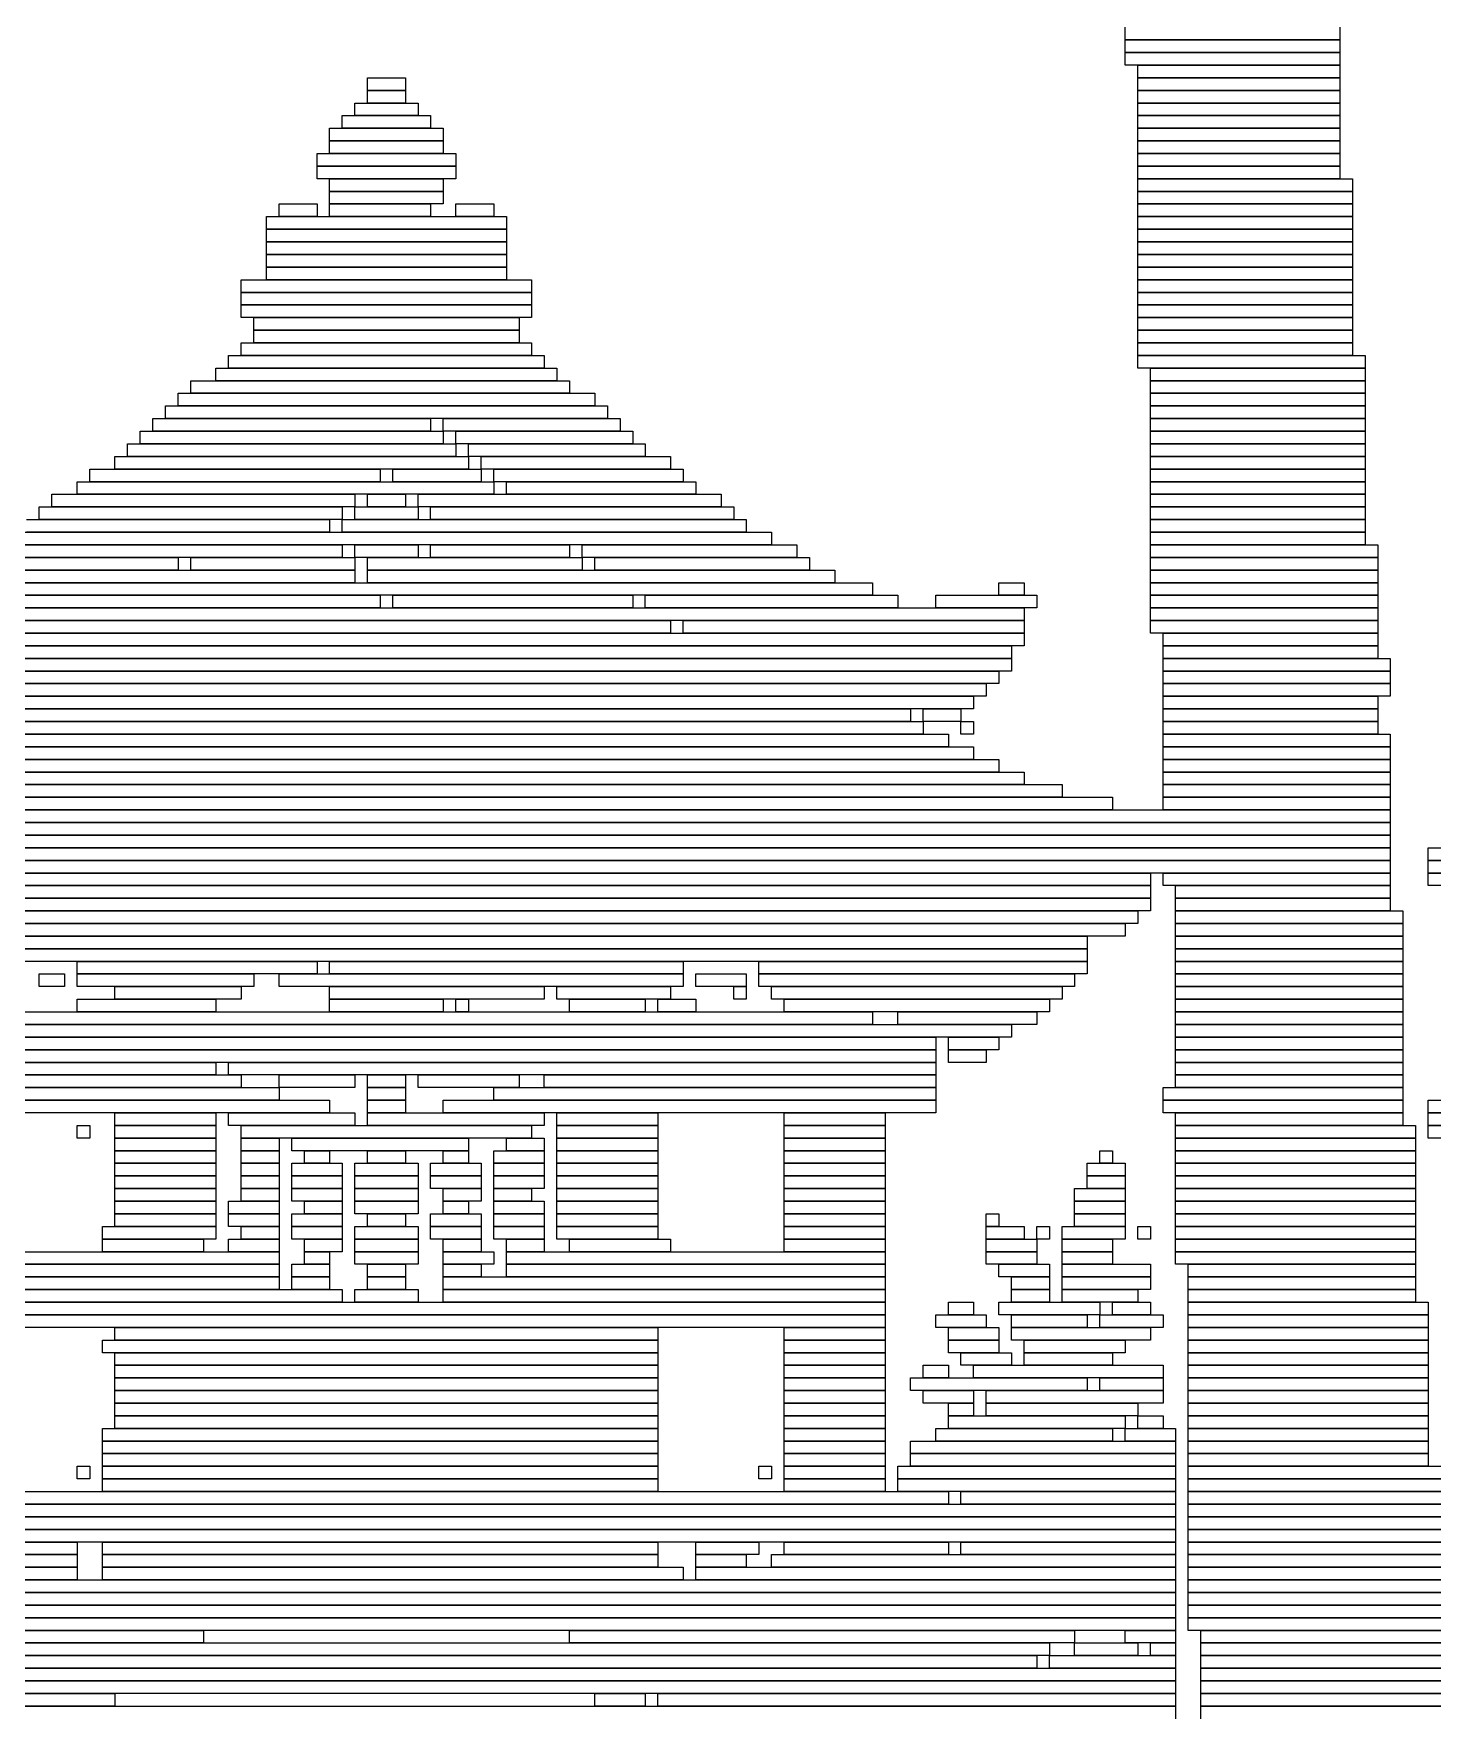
# Model space of a CAD drawing. Extents: x 292 to 731, y 307 to 718.
# Drawn here: x 473.6 to 584.3, y 438.5 to 571.5 of the extents above; entities that cross this region are included whole.
import ezdxf

# ---------------------------------------------------------------- set-up
doc = ezdxf.new("R2010")
doc.units = 0

msp = doc.modelspace()

# ---------------------------------------------------------------- linework, layer by layer
for p, q in [((560, 571), (560, 572)), ((577, 572), (577, 571)), ((577, 571), (560, 571)), ((560, 571), (577, 571)), ((560, 570), (560, 571)), ((577, 571), (577, 570)), ((577, 570), (560, 570)), ((560, 570), (577, 570)), ((560, 569), (560, 570)), ((577, 570), (577, 569)), ((500, 568), (503, 568)), ((500, 567), (500, 568)), ((503, 568), (503, 567)), ((577, 569), (560, 569)), ((561, 569), (577, 569)), ((561, 568), (561, 569)), ((577, 568), (561, 568)), ((561, 568), (577, 568)), ((561, 567), (561, 568)), ((577, 569), (577, 568)), ((577, 568), (577, 567)), ((503, 567), (500, 567)), ((500, 567), (503, 567)), ((500, 566), (500, 567)), ((503, 567), (503, 566)), ((577, 567), (561, 567)), ((561, 567), (577, 567)), ((561, 566), (561, 567)), ((577, 567), (577, 566)), ((499, 566), (504, 566)), ((499, 565), (499, 566)), ((503, 566), (500, 566)), ((504, 566), (504, 565)), ((577, 566), (561, 566)), ((561, 566), (577, 566)), ((561, 565), (561, 566)), ((577, 566), (577, 565)), ((497, 564), (506, 564)), ((497, 563), (497, 564)), ((498, 565), (505, 565)), ((498, 564), (498, 565)), ((505, 564), (498, 564)), ((504, 565), (499, 565)), ((505, 565), (505, 564)), ((506, 564), (506, 563)), ((577, 565), (561, 565)), ((561, 565), (577, 565)), ((561, 564), (561, 565)), ((577, 564), (561, 564)), ((561, 564), (577, 564)), ((561, 563), (561, 564)), ((577, 565), (577, 564)), ((577, 564), (577, 563)), ((506, 563), (497, 563)), ((497, 563), (506, 563)), ((497, 562), (497, 563)), ((506, 563), (506, 562)), ((577, 563), (561, 563)), ((561, 563), (577, 563)), ((561, 562), (561, 563)), ((577, 563), (577, 562)), ((496, 562), (507, 562)), ((496, 561), (496, 562)), ((506, 562), (497, 562)), ((507, 562), (507, 561)), ((577, 562), (561, 562)), ((561, 562), (577, 562)), ((561, 561), (561, 562)), ((577, 562), (577, 561)), ((507, 561), (496, 561)), ((496, 561), (507, 561)), ((496, 560), (496, 561)), ((507, 560), (496, 560)), ((497, 560), (506, 560)), ((497, 559), (497, 560)), ((506, 560), (506, 559)), ((507, 561), (507, 560)), ((577, 561), (561, 561)), ((561, 561), (577, 561)), ((561, 560), (561, 561)), ((577, 560), (561, 560)), ((561, 560), (578, 560)), ((561, 559), (561, 560)), ((577, 561), (577, 560)), ((578, 560), (578, 559)), ((506, 559), (497, 559)), ((497, 559), (506, 559)), ((497, 558), (497, 559)), ((506, 559), (506, 558)), ((578, 559), (561, 559)), ((561, 559), (578, 559)), ((561, 558), (561, 559)), ((578, 559), (578, 558)), ((493, 558), (496, 558)), ((493, 557), (493, 558)), ((496, 558), (496, 557)), ((506, 558), (497, 558)), ((497, 558), (505, 558)), ((497, 557), (497, 558)), ((505, 558), (505, 557)), ((507, 558), (510, 558)), ((507, 557), (507, 558)), ((510, 558), (510, 557)), ((578, 558), (561, 558)), ((561, 558), (578, 558)), ((561, 557), (561, 558)), ((578, 558), (578, 557)), ((492, 557), (511, 557)), ((492, 556), (492, 557)), ((511, 556), (492, 556)), ((492, 556), (511, 556)), ((492, 555), (492, 556)), ((496, 557), (493, 557)), ((505, 557), (497, 557)), ((510, 557), (507, 557)), ((511, 557), (511, 556)), ((511, 556), (511, 555)), ((578, 557), (561, 557)), ((561, 557), (578, 557)), ((561, 556), (561, 557)), ((578, 556), (561, 556)), ((561, 556), (578, 556)), ((561, 555), (561, 556)), ((578, 557), (578, 556)), ((578, 556), (578, 555)), ((511, 555), (492, 555)), ((492, 555), (511, 555)), ((492, 554), (492, 555)), ((511, 555), (511, 554)), ((578, 555), (561, 555)), ((561, 555), (578, 555)), ((561, 554), (561, 555)), ((578, 555), (578, 554)), ((511, 554), (492, 554)), ((492, 554), (511, 554)), ((492, 553), (492, 554)), ((511, 554), (511, 553)), ((578, 554), (561, 554)), ((561, 554), (578, 554)), ((561, 553), (561, 554)), ((578, 554), (578, 553)), ((490, 552), (513, 552)), ((490, 551), (490, 552)), ((511, 553), (492, 553)), ((492, 553), (511, 553)), ((492, 552), (492, 553)), ((511, 552), (492, 552)), ((511, 553), (511, 552)), ((513, 552), (513, 551)), ((578, 553), (561, 553)), ((561, 553), (578, 553)), ((561, 552), (561, 553)), ((578, 552), (561, 552)), ((561, 552), (578, 552)), ((561, 551), (561, 552)), ((578, 553), (578, 552)), ((578, 552), (578, 551)), ((513, 551), (490, 551)), ((490, 551), (513, 551)), ((490, 550), (490, 551)), ((513, 551), (513, 550)), ((578, 551), (561, 551)), ((561, 551), (578, 551)), ((561, 550), (561, 551)), ((578, 551), (578, 550)), ((513, 550), (490, 550)), ((490, 550), (513, 550)), ((490, 549), (490, 550)), ((513, 550), (513, 549)), ((578, 550), (561, 550)), ((561, 550), (578, 550)), ((561, 549), (561, 550)), ((578, 550), (578, 549)), ((513, 549), (490, 549)), ((491, 549), (512, 549)), ((491, 548), (491, 549)), ((512, 548), (491, 548)), ((491, 548), (512, 548)), ((491, 547), (491, 548)), ((512, 549), (512, 548)), ((512, 548), (512, 547)), ((578, 549), (561, 549)), ((561, 549), (578, 549)), ((561, 548), (561, 549)), ((578, 548), (561, 548)), ((561, 548), (578, 548)), ((561, 547), (561, 548)), ((578, 549), (578, 548)), ((578, 548), (578, 547)), ((490, 547), (513, 547)), ((490, 546), (490, 547)), ((512, 547), (491, 547)), ((513, 547), (513, 546)), ((578, 547), (561, 547)), ((561, 547), (578, 547)), ((561, 546), (561, 547)), ((578, 547), (578, 546)), ((489, 546), (514, 546)), ((489, 545), (489, 546)), ((513, 546), (490, 546)), ((514, 546), (514, 545)), ((578, 546), (561, 546)), ((561, 546), (579, 546)), ((561, 545), (561, 546)), ((579, 546), (579, 545)), ((486, 544), (516, 544)), ((486, 543), (486, 544)), ((488, 545), (515, 545)), ((488, 544), (488, 545)), ((515, 544), (488, 544)), ((514, 545), (489, 545)), ((515, 545), (515, 544)), ((516, 544), (516, 543)), ((579, 545), (561, 545)), ((562, 545), (579, 545)), ((562, 544), (562, 545)), ((579, 544), (562, 544)), ((562, 544), (579, 544)), ((562, 543), (562, 544)), ((579, 545), (579, 544)), ((579, 544), (579, 543)), ((485, 543), (518, 543)), ((485, 542), (485, 543)), ((516, 543), (486, 543)), ((518, 543), (518, 542)), ((579, 543), (562, 543)), ((562, 543), (579, 543)), ((562, 542), (562, 543)), ((579, 543), (579, 542)), ((484, 542), (519, 542)), ((484, 541), (484, 542)), ((518, 542), (485, 542)), ((519, 542), (519, 541)), ((579, 542), (562, 542)), ((562, 542), (579, 542)), ((562, 541), (562, 542)), ((579, 542), (579, 541)), ((482, 540), (506, 540)), ((482, 539), (482, 540)), ((483, 541), (505, 541)), ((483, 540), (483, 541)), ((505, 540), (483, 540)), ((519, 541), (484, 541)), ((505, 541), (505, 540)), ((506, 541), (520, 541)), ((506, 540), (506, 541)), ((520, 540), (506, 540)), ((506, 540), (506, 539)), ((507, 540), (521, 540)), ((507, 539), (507, 540)), ((520, 541), (520, 540)), ((521, 540), (521, 539)), ((579, 541), (562, 541)), ((562, 541), (579, 541)), ((562, 540), (562, 541)), ((579, 540), (562, 540)), ((562, 540), (579, 540)), ((562, 539), (562, 540)), ((579, 541), (579, 540)), ((579, 540), (579, 539)), ((481, 539), (507, 539)), ((481, 538), (481, 539)), ((506, 539), (482, 539)), ((521, 539), (507, 539)), ((507, 539), (507, 538)), ((508, 539), (522, 539)), ((508, 538), (508, 539)), ((522, 539), (522, 538)), ((579, 539), (562, 539)), ((562, 539), (579, 539)), ((562, 538), (562, 539)), ((579, 539), (579, 538)), ((480, 538), (508, 538)), ((480, 537), (480, 538)), ((507, 538), (481, 538)), ((522, 538), (508, 538)), ((508, 538), (508, 537)), ((509, 538), (524, 538)), ((509, 537), (509, 538)), ((524, 538), (524, 537)), ((579, 538), (562, 538)), ((562, 538), (579, 538)), ((562, 537), (562, 538)), ((579, 538), (579, 537)), ((477, 536), (510, 536)), ((477, 535), (477, 536)), ((478, 537), (501, 537)), ((478, 536), (478, 537)), ((501, 536), (478, 536)), ((508, 537), (480, 537)), ((501, 537), (501, 536)), ((502, 537), (509, 537)), ((502, 536), (502, 537)), ((509, 536), (502, 536)), ((524, 537), (509, 537)), ((509, 537), (509, 536)), ((510, 537), (525, 537)), ((510, 536), (510, 537)), ((525, 536), (510, 536)), ((510, 536), (510, 535)), ((511, 536), (526, 536)), ((511, 535), (511, 536)), ((525, 537), (525, 536)), ((526, 536), (526, 535)), ((579, 537), (562, 537)), ((562, 537), (579, 537)), ((562, 536), (562, 537)), ((579, 536), (562, 536)), ((562, 536), (579, 536)), ((562, 535), (562, 536)), ((579, 537), (579, 536)), ((579, 536), (579, 535)), ((475, 535), (499, 535)), ((475, 534), (475, 535)), ((510, 535), (477, 535)), ((499, 535), (499, 534)), ((500, 535), (503, 535)), ((500, 534), (500, 535)), ((503, 535), (503, 534)), ((504, 535), (528, 535)), ((504, 534), (504, 535)), ((526, 535), (511, 535)), ((528, 535), (528, 534)), ((579, 535), (562, 535)), ((562, 535), (579, 535)), ((562, 534), (562, 535)), ((579, 535), (579, 534)), ((474, 534), (498, 534)), ((474, 533), (474, 534)), ((499, 534), (475, 534)), ((498, 534), (498, 533)), ((499, 534), (504, 534)), ((499, 533), (499, 534)), ((503, 534), (500, 534)), ((528, 534), (504, 534)), ((504, 534), (504, 533)), ((505, 534), (529, 534)), ((505, 533), (505, 534)), ((529, 534), (529, 533)), ((579, 534), (562, 534)), ((562, 534), (579, 534)), ((562, 533), (562, 534)), ((579, 534), (579, 533)), ((471, 532), (532, 532)), ((473, 533), (497, 533)), ((497, 532), (473, 532)), ((498, 533), (474, 533)), ((497, 533), (497, 532)), ((498, 533), (530, 533)), ((498, 532), (498, 533)), ((530, 532), (498, 532)), ((504, 533), (499, 533)), ((529, 533), (505, 533)), ((530, 533), (530, 532)), ((532, 532), (532, 531)), ((579, 533), (562, 533)), ((562, 533), (579, 533)), ((562, 532), (562, 533)), ((579, 532), (562, 532)), ((562, 532), (579, 532)), ((562, 531), (562, 532)), ((579, 533), (579, 532)), ((579, 532), (579, 531)), ((469, 531), (498, 531)), ((532, 531), (471, 531)), ((498, 531), (498, 530)), ((499, 531), (504, 531)), ((499, 530), (499, 531)), ((504, 531), (504, 530)), ((505, 531), (516, 531)), ((505, 530), (505, 531)), ((516, 531), (516, 530)), ((517, 531), (534, 531)), ((517, 530), (517, 531)), ((534, 531), (534, 530)), ((579, 531), (562, 531)), ((562, 531), (580, 531)), ((562, 530), (562, 531)), ((580, 531), (580, 530)), ((468, 530), (485, 530)), ((498, 530), (469, 530)), ((485, 530), (485, 529)), ((486, 530), (499, 530)), ((486, 529), (486, 530)), ((504, 530), (499, 530)), ((499, 530), (499, 529)), ((500, 530), (517, 530)), ((500, 529), (500, 530)), ((516, 530), (505, 530)), ((534, 530), (517, 530)), ((517, 530), (517, 529)), ((518, 530), (535, 530)), ((518, 529), (518, 530)), ((535, 530), (535, 529)), ((580, 530), (562, 530)), ((562, 530), (580, 530)), ((562, 529), (562, 530)), ((580, 530), (580, 529)), ((466, 529), (499, 529)), ((485, 529), (468, 529)), ((499, 529), (486, 529)), ((499, 529), (499, 528)), ((517, 529), (500, 529)), ((500, 529), (537, 529)), ((500, 528), (500, 529)), ((535, 529), (518, 529)), ((537, 529), (537, 528)), ((580, 529), (562, 529)), ((562, 529), (580, 529)), ((562, 528), (562, 529)), ((580, 529), (580, 528)), ((461, 527), (501, 527)), ((464, 528), (540, 528)), ((540, 527), (464, 527)), ((499, 528), (466, 528)), ((537, 528), (500, 528)), ((501, 527), (501, 526)), ((502, 527), (521, 527)), ((502, 526), (502, 527)), ((521, 527), (521, 526)), ((522, 527), (542, 527)), ((522, 526), (522, 527)), ((540, 528), (540, 527)), ((542, 527), (542, 526)), ((545, 527), (553, 527)), ((545, 526), (545, 527)), ((550, 528), (552, 528)), ((550, 527), (550, 528)), ((552, 527), (550, 527)), ((552, 528), (552, 527)), ((553, 527), (553, 526)), ((580, 528), (562, 528)), ((562, 528), (580, 528)), ((562, 527), (562, 528)), ((580, 527), (562, 527)), ((562, 527), (580, 527)), ((562, 526), (562, 527)), ((580, 528), (580, 527)), ((580, 527), (580, 526)), ((451, 526), (552, 526)), ((501, 526), (461, 526)), ((521, 526), (502, 526)), ((542, 526), (522, 526)), ((553, 526), (545, 526)), ((552, 526), (552, 525)), ((580, 526), (562, 526)), ((562, 526), (580, 526)), ((562, 525), (562, 526)), ((580, 526), (580, 525)), ((552, 525), (451, 525)), ((451, 525), (524, 525)), ((524, 525), (524, 524)), ((525, 525), (552, 525)), ((525, 524), (525, 525)), ((552, 525), (552, 524)), ((580, 525), (562, 525)), ((562, 525), (580, 525)), ((562, 524), (562, 525)), ((580, 525), (580, 524)), ((524, 524), (451, 524)), ((451, 524), (552, 524)), ((552, 523), (451, 523)), ((452, 523), (551, 523)), ((552, 524), (525, 524)), ((551, 523), (551, 522)), ((552, 524), (552, 523)), ((580, 524), (562, 524)), ((563, 524), (580, 524)), ((563, 523), (563, 524)), ((580, 523), (563, 523)), ((563, 523), (580, 523)), ((563, 522), (563, 523)), ((580, 524), (580, 523)), ((580, 523), (580, 522)), ((551, 522), (452, 522)), ((452, 522), (551, 522)), ((551, 522), (551, 521)), ((580, 522), (563, 522)), ((563, 522), (581, 522)), ((563, 521), (563, 522)), ((581, 522), (581, 521)), ((551, 521), (452, 521)), ((453, 521), (550, 521)), ((550, 521), (550, 520)), ((581, 521), (563, 521)), ((563, 521), (581, 521)), ((563, 520), (563, 521)), ((581, 521), (581, 520)), ((550, 520), (453, 520)), ((454, 520), (549, 520)), ((549, 519), (454, 519)), ((455, 519), (548, 519)), ((548, 519), (548, 518)), ((549, 520), (549, 519)), ((581, 520), (563, 520)), ((563, 520), (581, 520)), ((563, 519), (563, 520)), ((581, 519), (563, 519)), ((563, 519), (580, 519)), ((563, 518), (563, 519)), ((580, 519), (580, 518)), ((581, 520), (581, 519)), ((548, 518), (455, 518)), ((460, 518), (543, 518)), ((543, 518), (543, 517)), ((544, 518), (547, 518)), ((544, 517), (544, 518)), ((547, 518), (547, 517)), ((580, 518), (563, 518)), ((563, 518), (580, 518)), ((563, 517), (563, 518)), ((580, 518), (580, 517)), ((459, 517), (544, 517)), ((543, 517), (460, 517)), ((547, 517), (544, 517)), ((544, 517), (544, 516)), ((547, 517), (548, 517)), ((547, 516), (547, 517)), ((548, 517), (548, 516)), ((580, 517), (563, 517)), ((563, 517), (580, 517)), ((563, 516), (563, 517)), ((580, 517), (580, 516)), ((456, 515), (548, 515)), ((458, 516), (546, 516)), ((546, 515), (458, 515)), ((544, 516), (459, 516)), ((546, 516), (546, 515)), ((548, 516), (547, 516)), ((548, 515), (548, 514)), ((580, 516), (563, 516)), ((563, 516), (581, 516)), ((563, 515), (563, 516)), ((581, 515), (563, 515)), ((563, 515), (581, 515)), ((563, 514), (563, 515)), ((581, 516), (581, 515)), ((581, 515), (581, 514)), ((454, 514), (550, 514)), ((548, 514), (456, 514)), ((550, 514), (550, 513)), ((581, 514), (563, 514)), ((563, 514), (581, 514)), ((563, 513), (563, 514)), ((581, 514), (581, 513)), ((451, 513), (552, 513)), ((550, 513), (454, 513)), ((552, 513), (552, 512)), ((581, 513), (563, 513)), ((563, 513), (581, 513)), ((563, 512), (563, 513)), ((581, 513), (581, 512)), ((445, 511), (559, 511)), ((448, 512), (555, 512)), ((555, 511), (448, 511)), ((552, 512), (451, 512)), ((555, 512), (555, 511)), ((559, 511), (559, 510)), ((581, 512), (563, 512)), ((563, 512), (581, 512)), ((563, 511), (563, 512)), ((581, 511), (563, 511)), ((563, 511), (581, 511)), ((563, 510), (563, 511)), ((581, 512), (581, 511)), ((581, 511), (581, 510)), ((422, 510), (581, 510)), ((559, 510), (445, 510)), ((581, 510), (563, 510)), ((581, 510), (581, 509)), ((581, 509), (422, 509)), ((422, 509), (581, 509)), ((581, 509), (581, 508)), ((581, 508), (422, 508)), ((422, 508), (581, 508)), ((581, 507), (422, 507)), ((441, 507), (581, 507)), ((581, 508), (581, 507)), ((581, 507), (581, 506)), ((584, 507), (597, 507)), ((584, 506), (584, 507)), ((581, 506), (441, 506)), ((441, 506), (581, 506)), ((581, 506), (581, 505)), ((597, 506), (584, 506)), ((584, 506), (597, 506)), ((584, 505), (584, 506)), ((581, 505), (441, 505)), ((441, 505), (562, 505)), ((562, 505), (562, 504)), ((563, 505), (581, 505)), ((563, 504), (563, 505)), ((581, 505), (581, 504)), ((597, 505), (584, 505)), ((584, 505), (596, 505)), ((584, 504), (584, 505)), ((562, 504), (441, 504)), ((441, 504), (562, 504)), ((562, 503), (441, 503)), ((441, 503), (562, 503)), ((562, 504), (562, 503)), ((562, 503), (562, 502)), ((581, 504), (563, 504)), ((564, 504), (581, 504)), ((564, 503), (564, 504)), ((581, 503), (564, 503)), ((564, 503), (581, 503)), ((564, 502), (564, 503)), ((581, 504), (581, 503)), ((581, 503), (581, 502)), ((596, 504), (584, 504)), ((562, 502), (441, 502)), ((442, 502), (561, 502)), ((561, 502), (561, 501)), ((581, 502), (564, 502)), ((564, 502), (582, 502)), ((564, 501), (564, 502)), ((582, 502), (582, 501)), ((561, 501), (442, 501)), ((442, 501), (560, 501)), ((560, 501), (560, 500)), ((582, 501), (564, 501)), ((564, 501), (582, 501)), ((564, 500), (564, 501)), ((582, 501), (582, 500)), ((560, 500), (442, 500)), ((445, 500), (557, 500)), ((557, 499), (445, 499)), ((445, 499), (557, 499)), ((557, 500), (557, 499)), ((557, 499), (557, 498)), ((582, 500), (564, 500)), ((564, 500), (582, 500)), ((564, 499), (564, 500)), ((582, 499), (564, 499)), ((564, 499), (582, 499)), ((564, 498), (564, 499)), ((582, 500), (582, 499)), ((582, 499), (582, 498)), ((557, 498), (445, 498)), ((477, 498), (496, 498)), ((477, 497), (477, 498)), ((496, 498), (496, 497)), ((497, 498), (525, 498)), ((497, 497), (497, 498)), ((525, 498), (525, 497)), ((531, 498), (557, 498)), ((531, 497), (531, 498)), ((557, 498), (557, 497)), ((582, 498), (564, 498)), ((564, 498), (582, 498)), ((564, 497), (564, 498)), ((582, 498), (582, 497)), ((474, 497), (476, 497)), ((474, 496), (474, 497)), ((476, 497), (476, 496)), ((496, 497), (477, 497)), ((477, 497), (491, 497)), ((477, 496), (477, 497)), ((491, 497), (491, 496)), ((493, 497), (525, 497)), ((493, 496), (493, 497)), ((525, 497), (497, 497)), ((525, 497), (525, 496)), ((526, 497), (530, 497)), ((526, 496), (526, 497)), ((530, 497), (530, 496)), ((557, 497), (531, 497)), ((531, 497), (556, 497)), ((531, 496), (531, 497)), ((556, 497), (556, 496)), ((582, 497), (564, 497)), ((564, 497), (582, 497)), ((564, 496), (564, 497)), ((582, 497), (582, 496)), ((476, 496), (474, 496)), ((491, 496), (477, 496)), ((477, 495), (488, 495)), ((477, 494), (477, 495)), ((480, 496), (490, 496)), ((480, 495), (480, 496)), ((490, 495), (480, 495)), ((488, 495), (488, 494)), ((490, 496), (490, 495)), ((525, 496), (493, 496)), ((497, 496), (514, 496)), ((497, 495), (497, 496)), ((514, 495), (497, 495)), ((497, 495), (506, 495)), ((497, 494), (497, 495)), ((506, 495), (506, 494)), ((507, 495), (508, 495)), ((507, 494), (507, 495)), ((508, 495), (508, 494)), ((514, 496), (514, 495)), ((515, 496), (524, 496)), ((515, 495), (515, 496)), ((524, 495), (515, 495)), ((516, 495), (522, 495)), ((516, 494), (516, 495)), ((522, 495), (522, 494)), ((523, 495), (526, 495)), ((523, 494), (523, 495)), ((524, 496), (524, 495)), ((530, 496), (526, 496)), ((526, 495), (526, 494)), ((529, 496), (530, 496)), ((529, 495), (529, 496)), ((530, 495), (529, 495)), ((530, 496), (530, 495)), ((556, 496), (531, 496)), ((532, 496), (555, 496)), ((532, 495), (532, 496)), ((555, 495), (532, 495)), ((533, 495), (554, 495)), ((533, 494), (533, 495)), ((554, 495), (554, 494)), ((555, 496), (555, 495)), ((582, 496), (564, 496)), ((564, 496), (582, 496)), ((564, 495), (564, 496)), ((582, 495), (564, 495)), ((564, 495), (582, 495)), ((564, 494), (564, 495)), ((582, 496), (582, 495)), ((582, 495), (582, 494)), ((463, 494), (540, 494)), ((488, 494), (477, 494)), ((506, 494), (497, 494)), ((508, 494), (507, 494)), ((522, 494), (516, 494)), ((526, 494), (523, 494)), ((554, 494), (533, 494)), ((540, 494), (540, 493)), ((542, 494), (553, 494)), ((542, 493), (542, 494)), ((553, 494), (553, 493)), ((582, 494), (564, 494)), ((564, 494), (582, 494)), ((564, 493), (564, 494)), ((582, 494), (582, 493)), ((452, 493), (551, 493)), ((540, 493), (463, 493)), ((553, 493), (542, 493)), ((551, 493), (551, 492)), ((582, 493), (564, 493)), ((564, 493), (582, 493)), ((564, 492), (564, 493)), ((582, 493), (582, 492)), ((551, 492), (452, 492)), ((453, 492), (545, 492)), ((545, 491), (453, 491)), ((457, 491), (545, 491)), ((545, 492), (545, 491)), ((545, 491), (545, 490)), ((546, 492), (550, 492)), ((546, 491), (546, 492)), ((550, 491), (546, 491)), ((546, 491), (549, 491)), ((546, 490), (546, 491)), ((549, 491), (549, 490)), ((550, 492), (550, 491)), ((582, 492), (564, 492)), ((564, 492), (582, 492)), ((564, 491), (564, 492)), ((582, 491), (564, 491)), ((564, 491), (582, 491)), ((564, 490), (564, 491)), ((582, 492), (582, 491)), ((582, 491), (582, 490)), ((545, 490), (457, 490)), ((457, 490), (488, 490)), ((488, 490), (488, 489)), ((489, 490), (545, 490)), ((489, 489), (489, 490)), ((545, 490), (545, 489)), ((549, 490), (546, 490)), ((582, 490), (564, 490)), ((564, 490), (582, 490)), ((564, 489), (564, 490)), ((582, 490), (582, 489)), ((488, 489), (457, 489)), ((458, 489), (490, 489)), ((545, 489), (489, 489)), ((490, 489), (490, 488)), ((493, 489), (499, 489)), ((493, 488), (493, 489)), ((499, 489), (499, 488)), ((500, 489), (503, 489)), ((500, 488), (500, 489)), ((503, 489), (503, 488)), ((504, 489), (512, 489)), ((504, 488), (504, 489)), ((512, 489), (512, 488)), ((514, 489), (545, 489)), ((514, 488), (514, 489)), ((545, 489), (545, 488)), ((582, 489), (564, 489)), ((564, 489), (582, 489)), ((564, 488), (564, 489)), ((582, 489), (582, 488)), ((490, 488), (458, 488)), ((458, 488), (493, 488)), ((493, 487), (458, 487)), ((458, 487), (497, 487)), ((499, 488), (493, 488)), ((493, 488), (493, 487)), ((497, 487), (497, 486)), ((503, 488), (500, 488)), ((500, 488), (503, 488)), ((500, 487), (500, 488)), ((503, 487), (500, 487)), ((500, 487), (503, 487)), ((500, 486), (500, 487)), ((503, 488), (503, 487)), ((503, 487), (503, 486)), ((512, 488), (504, 488)), ((506, 487), (545, 487)), ((506, 486), (506, 487)), ((510, 488), (545, 488)), ((510, 487), (510, 488)), ((545, 487), (510, 487)), ((545, 488), (514, 488)), ((545, 488), (545, 487)), ((545, 487), (545, 486)), ((563, 488), (582, 488)), ((563, 487), (563, 488)), ((582, 487), (563, 487)), ((563, 487), (582, 487)), ((563, 486), (563, 487)), ((582, 488), (564, 488)), ((582, 488), (582, 487)), ((582, 487), (582, 486)), ((584, 487), (593, 487)), ((584, 486), (584, 487)), ((497, 486), (458, 486)), ((480, 486), (488, 486)), ((480, 485), (480, 486)), ((488, 486), (488, 485)), ((489, 486), (499, 486)), ((489, 485), (489, 486)), ((499, 486), (499, 485)), ((503, 486), (500, 486)), ((500, 486), (514, 486)), ((500, 485), (500, 486)), ((545, 486), (506, 486)), ((514, 486), (514, 485)), ((515, 486), (523, 486)), ((515, 485), (515, 486)), ((523, 486), (523, 485)), ((533, 486), (541, 486)), ((533, 485), (533, 486)), ((541, 486), (541, 485)), ((582, 486), (563, 486)), ((564, 486), (582, 486)), ((564, 485), (564, 486)), ((582, 486), (582, 485)), ((593, 486), (584, 486)), ((584, 486), (593, 486)), ((584, 485), (584, 486)), ((477, 485), (478, 485)), ((477, 484), (477, 485)), ((478, 485), (478, 484)), ((488, 485), (480, 485)), ((480, 485), (488, 485)), ((480, 484), (480, 485)), ((488, 485), (488, 484)), ((499, 485), (489, 485)), ((490, 485), (513, 485)), ((490, 484), (490, 485)), ((514, 485), (500, 485)), ((513, 485), (513, 484)), ((523, 485), (515, 485)), ((515, 485), (523, 485)), ((515, 484), (515, 485)), ((523, 485), (523, 484)), ((541, 485), (533, 485)), ((533, 485), (541, 485)), ((533, 484), (533, 485)), ((541, 485), (541, 484)), ((582, 485), (564, 485)), ((564, 485), (583, 485)), ((564, 484), (564, 485)), ((583, 485), (583, 484)), ((593, 485), (584, 485)), ((584, 485), (593, 485)), ((584, 484), (584, 485)), ((478, 484), (477, 484)), ((488, 484), (480, 484)), ((480, 484), (488, 484)), ((480, 483), (480, 484)), ((488, 483), (480, 483)), ((480, 483), (488, 483)), ((480, 482), (480, 483)), ((488, 484), (488, 483)), ((488, 483), (488, 482)), ((513, 484), (490, 484)), ((490, 484), (493, 484)), ((490, 483), (490, 484)), ((493, 483), (490, 483)), ((490, 483), (493, 483)), ((490, 482), (490, 483)), ((493, 484), (493, 483)), ((493, 483), (493, 482)), ((494, 484), (508, 484)), ((494, 483), (494, 484)), ((508, 483), (494, 483)), ((495, 483), (497, 483)), ((495, 482), (495, 483)), ((497, 483), (497, 482)), ((500, 483), (503, 483)), ((500, 482), (500, 483)), ((503, 483), (503, 482)), ((506, 483), (508, 483)), ((506, 482), (506, 483)), ((508, 484), (508, 483)), ((508, 483), (508, 482)), ((510, 483), (514, 483)), ((510, 482), (510, 483)), ((511, 484), (514, 484)), ((511, 483), (511, 484)), ((514, 483), (511, 483)), ((514, 484), (514, 483)), ((514, 483), (514, 482)), ((523, 484), (515, 484)), ((515, 484), (523, 484)), ((515, 483), (515, 484)), ((523, 483), (515, 483)), ((515, 483), (523, 483)), ((515, 482), (515, 483)), ((523, 484), (523, 483)), ((523, 483), (523, 482)), ((541, 484), (533, 484)), ((533, 484), (541, 484)), ((533, 483), (533, 484)), ((541, 483), (533, 483)), ((533, 483), (541, 483)), ((533, 482), (533, 483)), ((541, 484), (541, 483)), ((541, 483), (541, 482)), ((558, 483), (559, 483)), ((558, 482), (558, 483)), ((559, 483), (559, 482)), ((583, 484), (564, 484)), ((564, 484), (583, 484)), ((564, 483), (564, 484)), ((583, 483), (564, 483)), ((564, 483), (583, 483)), ((564, 482), (564, 483)), ((583, 484), (583, 483)), ((583, 483), (583, 482)), ((593, 484), (584, 484)), ((488, 482), (480, 482)), ((480, 482), (488, 482)), ((480, 481), (480, 482)), ((488, 482), (488, 481)), ((493, 482), (490, 482)), ((490, 482), (493, 482)), ((490, 481), (490, 482)), ((493, 482), (493, 481)), ((494, 482), (498, 482)), ((494, 481), (494, 482)), ((497, 482), (495, 482)), ((498, 482), (498, 481)), ((499, 482), (504, 482)), ((499, 481), (499, 482)), ((503, 482), (500, 482)), ((504, 482), (504, 481)), ((505, 482), (509, 482)), ((505, 481), (505, 482)), ((508, 482), (506, 482)), ((509, 482), (509, 481)), ((514, 482), (510, 482)), ((510, 482), (514, 482)), ((510, 481), (510, 482)), ((514, 482), (514, 481)), ((523, 482), (515, 482)), ((515, 482), (523, 482)), ((515, 481), (515, 482)), ((523, 482), (523, 481)), ((541, 482), (533, 482)), ((533, 482), (541, 482)), ((533, 481), (533, 482)), ((541, 482), (541, 481)), ((557, 482), (560, 482)), ((557, 481), (557, 482)), ((559, 482), (558, 482)), ((560, 482), (560, 481)), ((583, 482), (564, 482)), ((564, 482), (583, 482)), ((564, 481), (564, 482)), ((583, 482), (583, 481)), ((488, 481), (480, 481)), ((480, 481), (488, 481)), ((480, 480), (480, 481)), ((488, 481), (488, 480)), ((493, 481), (490, 481)), ((490, 481), (493, 481)), ((490, 480), (490, 481)), ((493, 481), (493, 480)), ((498, 481), (494, 481)), ((494, 481), (498, 481)), ((494, 480), (494, 481)), ((498, 481), (498, 480)), ((504, 481), (499, 481)), ((499, 481), (504, 481)), ((499, 480), (499, 481)), ((504, 481), (504, 480)), ((509, 481), (505, 481)), ((505, 481), (509, 481)), ((505, 480), (505, 481)), ((509, 481), (509, 480)), ((514, 481), (510, 481)), ((510, 481), (514, 481)), ((510, 480), (510, 481)), ((514, 481), (514, 480)), ((523, 481), (515, 481)), ((515, 481), (523, 481)), ((515, 480), (515, 481)), ((523, 481), (523, 480)), ((541, 481), (533, 481)), ((533, 481), (541, 481)), ((533, 480), (533, 481)), ((541, 481), (541, 480)), ((560, 481), (557, 481)), ((557, 481), (560, 481)), ((557, 480), (557, 481)), ((560, 481), (560, 480)), ((583, 481), (564, 481)), ((564, 481), (583, 481)), ((564, 480), (564, 481)), ((583, 481), (583, 480)), ((488, 480), (480, 480)), ((480, 480), (488, 480)), ((480, 479), (480, 480)), ((488, 479), (480, 479)), ((480, 479), (488, 479)), ((480, 478), (480, 479)), ((488, 480), (488, 479)), ((488, 479), (488, 478)), ((489, 479), (493, 479)), ((489, 478), (489, 479)), ((493, 480), (490, 480)), ((490, 480), (493, 480)), ((490, 479), (490, 480)), ((493, 479), (490, 479)), ((493, 480), (493, 479)), ((493, 479), (493, 478)), ((498, 480), (494, 480)), ((494, 480), (498, 480)), ((494, 479), (494, 480)), ((498, 479), (494, 479)), ((495, 479), (498, 479)), ((495, 478), (495, 479)), ((498, 480), (498, 479)), ((498, 479), (498, 478)), ((504, 480), (499, 480)), ((499, 480), (504, 480)), ((499, 479), (499, 480)), ((504, 479), (499, 479)), ((499, 479), (504, 479)), ((499, 478), (499, 479)), ((504, 480), (504, 479)), ((504, 479), (504, 478)), ((509, 480), (505, 480)), ((506, 480), (509, 480)), ((506, 479), (506, 480)), ((509, 479), (506, 479)), ((506, 479), (508, 479)), ((506, 478), (506, 479)), ((508, 479), (508, 478)), ((509, 480), (509, 479)), ((514, 480), (510, 480)), ((510, 480), (513, 480)), ((510, 479), (510, 480)), ((513, 479), (510, 479)), ((510, 479), (514, 479)), ((510, 478), (510, 479)), ((513, 480), (513, 479)), ((514, 479), (514, 478)), ((523, 480), (515, 480)), ((515, 480), (523, 480)), ((515, 479), (515, 480)), ((523, 479), (515, 479)), ((515, 479), (523, 479)), ((515, 478), (515, 479)), ((523, 480), (523, 479)), ((523, 479), (523, 478)), ((541, 480), (533, 480)), ((533, 480), (541, 480)), ((533, 479), (533, 480)), ((541, 479), (533, 479)), ((533, 479), (541, 479)), ((533, 478), (533, 479)), ((541, 480), (541, 479)), ((541, 479), (541, 478)), ((556, 480), (560, 480)), ((556, 479), (556, 480)), ((560, 479), (556, 479)), ((556, 479), (560, 479)), ((556, 478), (556, 479)), ((560, 480), (557, 480)), ((560, 480), (560, 479)), ((560, 479), (560, 478)), ((583, 480), (564, 480)), ((564, 480), (583, 480)), ((564, 479), (564, 480)), ((583, 479), (564, 479)), ((564, 479), (583, 479)), ((564, 478), (564, 479)), ((583, 480), (583, 479)), ((583, 479), (583, 478)), ((488, 478), (480, 478)), ((480, 478), (488, 478)), ((480, 477), (480, 478)), ((488, 478), (488, 477)), ((493, 478), (489, 478)), ((489, 478), (493, 478)), ((489, 477), (489, 478)), ((493, 478), (493, 477)), ((494, 478), (498, 478)), ((494, 477), (494, 478)), ((498, 478), (495, 478)), ((498, 478), (498, 477)), ((504, 478), (499, 478)), ((500, 478), (503, 478)), ((500, 477), (500, 478)), ((503, 478), (503, 477)), ((505, 478), (509, 478)), ((505, 477), (505, 478)), ((508, 478), (506, 478)), ((509, 478), (509, 477)), ((514, 478), (510, 478)), ((510, 478), (514, 478)), ((510, 477), (510, 478)), ((514, 478), (514, 477)), ((523, 478), (515, 478)), ((515, 478), (523, 478)), ((515, 477), (515, 478)), ((523, 478), (523, 477)), ((541, 478), (533, 478)), ((533, 478), (541, 478)), ((533, 477), (533, 478)), ((541, 478), (541, 477)), ((549, 478), (550, 478)), ((549, 477), (549, 478)), ((550, 478), (550, 477)), ((560, 478), (556, 478)), ((556, 478), (560, 478)), ((556, 477), (556, 478)), ((560, 478), (560, 477)), ((583, 478), (564, 478)), ((564, 478), (583, 478)), ((564, 477), (564, 478)), ((583, 478), (583, 477)), ((479, 477), (488, 477)), ((479, 476), (479, 477)), ((488, 477), (480, 477)), ((488, 477), (488, 476)), ((493, 477), (489, 477)), ((490, 477), (493, 477)), ((490, 476), (490, 477)), ((493, 477), (493, 476)), ((498, 477), (494, 477)), ((494, 477), (498, 477)), ((494, 476), (494, 477)), ((498, 477), (498, 476)), ((499, 477), (504, 477)), ((499, 476), (499, 477)), ((503, 477), (500, 477)), ((504, 477), (504, 476)), ((509, 477), (505, 477)), ((505, 477), (509, 477)), ((505, 476), (505, 477)), ((509, 477), (509, 476)), ((514, 477), (510, 477)), ((510, 477), (514, 477)), ((510, 476), (510, 477)), ((514, 477), (514, 476)), ((523, 477), (515, 477)), ((515, 477), (523, 477)), ((515, 476), (515, 477)), ((523, 477), (523, 476)), ((541, 477), (533, 477)), ((533, 477), (541, 477)), ((533, 476), (533, 477)), ((541, 477), (541, 476)), ((550, 477), (549, 477)), ((549, 477), (552, 477)), ((549, 476), (549, 477)), ((552, 477), (552, 476)), ((553, 477), (554, 477)), ((553, 476), (553, 477)), ((554, 477), (554, 476)), ((555, 477), (560, 477)), ((555, 476), (555, 477)), ((560, 477), (556, 477)), ((560, 477), (560, 476)), ((561, 477), (562, 477)), ((561, 476), (561, 477)), ((562, 477), (562, 476)), ((583, 477), (564, 477)), ((564, 477), (583, 477)), ((564, 476), (564, 477)), ((583, 477), (583, 476)), ((462, 475), (493, 475)), ((488, 476), (479, 476)), ((479, 476), (487, 476)), ((479, 475), (479, 476)), ((487, 475), (479, 475)), ((487, 476), (487, 475)), ((489, 476), (493, 476)), ((489, 475), (489, 476)), ((493, 475), (489, 475)), ((493, 476), (490, 476)), ((493, 476), (493, 475)), ((493, 475), (493, 474)), ((498, 476), (494, 476)), ((495, 476), (498, 476)), ((495, 475), (495, 476)), ((498, 475), (495, 475)), ((495, 475), (497, 475)), ((495, 474), (495, 475)), ((497, 475), (497, 474)), ((498, 476), (498, 475)), ((504, 476), (499, 476)), ((499, 476), (504, 476)), ((499, 475), (499, 476)), ((504, 475), (499, 475)), ((499, 475), (504, 475)), ((499, 474), (499, 475)), ((504, 476), (504, 475)), ((504, 475), (504, 474)), ((509, 476), (505, 476)), ((506, 476), (509, 476)), ((506, 475), (506, 476)), ((509, 475), (506, 475)), ((506, 475), (510, 475)), ((506, 474), (506, 475)), ((509, 476), (509, 475)), ((514, 476), (510, 476)), ((510, 475), (510, 474)), ((511, 476), (514, 476)), ((511, 475), (511, 476)), ((514, 475), (511, 475)), ((511, 475), (541, 475)), ((511, 474), (511, 475)), ((514, 476), (514, 475)), ((523, 476), (515, 476)), ((516, 476), (524, 476)), ((516, 475), (516, 476)), ((524, 475), (516, 475)), ((524, 476), (524, 475)), ((541, 476), (533, 476)), ((533, 476), (541, 476)), ((533, 475), (533, 476)), ((541, 475), (533, 475)), ((541, 476), (541, 475)), ((541, 475), (541, 474)), ((552, 476), (549, 476)), ((549, 476), (553, 476)), ((549, 475), (549, 476)), ((553, 475), (549, 475)), ((549, 475), (553, 475)), ((549, 474), (549, 475)), ((554, 476), (553, 476)), ((553, 476), (553, 475)), ((553, 475), (553, 474)), ((560, 476), (555, 476)), ((555, 476), (559, 476)), ((555, 475), (555, 476)), ((559, 475), (555, 475)), ((555, 475), (559, 475)), ((555, 474), (555, 475)), ((559, 476), (559, 475)), ((559, 475), (559, 474)), ((562, 476), (561, 476)), ((583, 476), (564, 476)), ((564, 476), (583, 476)), ((564, 475), (564, 476)), ((583, 475), (564, 475)), ((564, 475), (583, 475)), ((564, 474), (564, 475)), ((583, 476), (583, 475)), ((583, 475), (583, 474)), ((493, 474), (462, 474)), ((462, 474), (493, 474)), ((493, 474), (493, 473)), ((494, 474), (497, 474)), ((494, 473), (494, 474)), ((497, 474), (495, 474)), ((497, 474), (497, 473)), ((504, 474), (499, 474)), ((500, 474), (503, 474)), ((500, 473), (500, 474)), ((503, 474), (503, 473)), ((510, 474), (506, 474)), ((506, 474), (509, 474)), ((506, 473), (506, 474)), ((509, 474), (509, 473)), ((541, 474), (511, 474)), ((511, 474), (541, 474)), ((511, 473), (511, 474)), ((541, 474), (541, 473)), ((553, 474), (549, 474)), ((550, 474), (554, 474)), ((550, 473), (550, 474)), ((554, 474), (554, 473)), ((559, 474), (555, 474)), ((555, 474), (562, 474)), ((555, 473), (555, 474)), ((562, 474), (562, 473)), ((583, 474), (564, 474)), ((565, 474), (583, 474)), ((565, 473), (565, 474)), ((583, 474), (583, 473)), ((493, 473), (462, 473)), ((462, 473), (493, 473)), ((493, 473), (493, 472)), ((497, 473), (494, 473)), ((494, 473), (497, 473)), ((494, 472), (494, 473)), ((497, 473), (497, 472)), ((503, 473), (500, 473)), ((500, 473), (503, 473)), ((500, 472), (500, 473)), ((503, 473), (503, 472)), ((509, 473), (506, 473)), ((506, 473), (541, 473)), ((506, 472), (506, 473)), ((541, 473), (511, 473)), ((541, 473), (541, 472)), ((554, 473), (550, 473)), ((551, 473), (554, 473)), ((551, 472), (551, 473)), ((554, 473), (554, 472)), ((562, 473), (555, 473)), ((555, 473), (562, 473)), ((555, 472), (555, 473)), ((562, 473), (562, 472)), ((583, 473), (565, 473)), ((565, 473), (583, 473)), ((565, 472), (565, 473)), ((583, 473), (583, 472)), ((493, 472), (462, 472)), ((462, 472), (498, 472)), ((498, 471), (462, 471)), ((462, 471), (541, 471)), ((497, 472), (494, 472)), ((498, 472), (498, 471)), ((499, 472), (504, 472)), ((499, 471), (499, 472)), ((504, 471), (499, 471)), ((503, 472), (500, 472)), ((504, 472), (504, 471)), ((541, 472), (506, 472)), ((506, 472), (541, 472)), ((506, 471), (506, 472)), ((541, 471), (506, 471)), ((541, 472), (541, 471)), ((541, 471), (541, 470)), ((546, 471), (548, 471)), ((546, 470), (546, 471)), ((548, 471), (548, 470)), ((550, 471), (558, 471)), ((550, 470), (550, 471)), ((554, 472), (551, 472)), ((551, 472), (554, 472)), ((551, 471), (551, 472)), ((554, 471), (551, 471)), ((554, 472), (554, 471)), ((562, 472), (555, 472)), ((555, 472), (561, 472)), ((555, 471), (555, 472)), ((561, 471), (555, 471)), ((558, 471), (558, 470)), ((559, 471), (562, 471)), ((559, 470), (559, 471)), ((561, 472), (561, 471)), ((562, 471), (562, 470)), ((583, 472), (565, 472)), ((565, 472), (583, 472)), ((565, 471), (565, 472)), ((583, 471), (565, 471)), ((565, 471), (584, 471)), ((565, 470), (565, 471)), ((583, 472), (583, 471)), ((584, 471), (584, 470)), ((541, 470), (462, 470)), ((462, 470), (541, 470)), ((541, 470), (541, 469)), ((545, 470), (549, 470)), ((545, 469), (545, 470)), ((548, 470), (546, 470)), ((549, 470), (549, 469)), ((558, 470), (550, 470)), ((551, 470), (557, 470)), ((551, 469), (551, 470)), ((557, 470), (557, 469)), ((558, 470), (563, 470)), ((558, 469), (558, 470)), ((562, 470), (559, 470)), ((563, 470), (563, 469)), ((584, 470), (565, 470)), ((565, 470), (584, 470)), ((565, 469), (565, 470)), ((584, 470), (584, 469)), ((541, 469), (462, 469)), ((480, 469), (523, 469)), ((480, 468), (480, 469)), ((523, 469), (523, 468)), ((533, 469), (541, 469)), ((533, 468), (533, 469)), ((541, 469), (541, 468)), ((549, 469), (545, 469)), ((546, 469), (550, 469)), ((546, 468), (546, 469)), ((550, 469), (550, 468)), ((557, 469), (551, 469)), ((551, 469), (562, 469)), ((551, 468), (551, 469)), ((563, 469), (558, 469)), ((562, 469), (562, 468)), ((584, 469), (565, 469)), ((565, 469), (584, 469)), ((565, 468), (565, 469)), ((584, 469), (584, 468)), ((479, 468), (523, 468)), ((479, 467), (479, 468)), ((523, 467), (479, 467)), ((523, 468), (480, 468)), ((480, 467), (523, 467)), ((480, 466), (480, 467)), ((523, 468), (523, 467)), ((523, 467), (523, 466)), ((541, 468), (533, 468)), ((533, 468), (541, 468)), ((533, 467), (533, 468)), ((541, 467), (533, 467)), ((533, 467), (541, 467)), ((533, 466), (533, 467)), ((541, 468), (541, 467)), ((541, 467), (541, 466)), ((550, 468), (546, 468)), ((546, 468), (550, 468)), ((546, 467), (546, 468)), ((550, 467), (546, 467)), ((547, 467), (551, 467)), ((547, 466), (547, 467)), ((550, 468), (550, 467)), ((562, 468), (551, 468)), ((551, 467), (551, 466)), ((552, 468), (560, 468)), ((552, 467), (552, 468)), ((560, 467), (552, 467)), ((552, 467), (559, 467)), ((552, 466), (552, 467)), ((559, 467), (559, 466)), ((560, 468), (560, 467)), ((584, 468), (565, 468)), ((565, 468), (584, 468)), ((565, 467), (565, 468)), ((584, 467), (565, 467)), ((565, 467), (584, 467)), ((565, 466), (565, 467)), ((584, 468), (584, 467)), ((584, 467), (584, 466)), ((523, 466), (480, 466)), ((480, 466), (523, 466)), ((480, 465), (480, 466)), ((523, 466), (523, 465)), ((541, 466), (533, 466)), ((533, 466), (541, 466)), ((533, 465), (533, 466)), ((541, 466), (541, 465)), ((544, 466), (546, 466)), ((544, 465), (544, 466)), ((546, 466), (546, 465)), ((551, 466), (547, 466)), ((548, 466), (563, 466)), ((548, 465), (548, 466)), ((559, 466), (552, 466)), ((563, 466), (563, 465)), ((584, 466), (565, 466)), ((565, 466), (584, 466)), ((565, 465), (565, 466)), ((584, 466), (584, 465)), ((523, 465), (480, 465)), ((480, 465), (523, 465)), ((480, 464), (480, 465)), ((523, 465), (523, 464)), ((541, 465), (533, 465)), ((533, 465), (541, 465)), ((533, 464), (533, 465)), ((541, 465), (541, 464)), ((543, 465), (557, 465)), ((543, 464), (543, 465)), ((546, 465), (544, 465)), ((563, 465), (548, 465)), ((557, 465), (557, 464)), ((558, 465), (563, 465)), ((558, 464), (558, 465)), ((563, 465), (563, 464)), ((584, 465), (565, 465)), ((565, 465), (584, 465)), ((565, 464), (565, 465)), ((584, 465), (584, 464)), ((523, 464), (480, 464)), ((480, 464), (523, 464)), ((480, 463), (480, 464)), ((523, 463), (480, 463)), ((480, 463), (523, 463)), ((480, 462), (480, 463)), ((523, 464), (523, 463)), ((523, 463), (523, 462)), ((541, 464), (533, 464)), ((533, 464), (541, 464)), ((533, 463), (533, 464)), ((541, 463), (533, 463)), ((533, 463), (541, 463)), ((533, 462), (533, 463)), ((541, 464), (541, 463)), ((541, 463), (541, 462)), ((557, 464), (543, 464)), ((544, 464), (548, 464)), ((544, 463), (544, 464)), ((548, 463), (544, 463)), ((546, 463), (548, 463)), ((546, 462), (546, 463)), ((548, 464), (548, 463)), ((548, 463), (548, 462)), ((549, 464), (563, 464)), ((549, 463), (549, 464)), ((563, 463), (549, 463)), ((549, 463), (561, 463)), ((549, 462), (549, 463)), ((563, 464), (558, 464)), ((561, 463), (561, 462)), ((563, 464), (563, 463)), ((584, 464), (565, 464)), ((565, 464), (584, 464)), ((565, 463), (565, 464)), ((584, 463), (565, 463)), ((565, 463), (584, 463)), ((565, 462), (565, 463)), ((584, 464), (584, 463)), ((584, 463), (584, 462)), ((523, 462), (480, 462)), ((480, 462), (523, 462)), ((480, 461), (480, 462)), ((523, 462), (523, 461)), ((541, 462), (533, 462)), ((533, 462), (541, 462)), ((533, 461), (533, 462)), ((541, 462), (541, 461)), ((548, 462), (546, 462)), ((546, 462), (560, 462)), ((546, 461), (546, 462)), ((561, 462), (549, 462)), ((560, 462), (560, 461)), ((561, 462), (563, 462)), ((561, 461), (561, 462)), ((563, 462), (563, 461)), ((584, 462), (565, 462)), ((565, 462), (584, 462)), ((565, 461), (565, 462)), ((584, 462), (584, 461)), ((479, 461), (523, 461)), ((479, 460), (479, 461)), ((523, 461), (480, 461)), ((523, 461), (523, 460)), ((541, 461), (533, 461)), ((533, 461), (541, 461)), ((533, 460), (533, 461)), ((541, 461), (541, 460)), ((545, 461), (559, 461)), ((545, 460), (545, 461)), ((560, 461), (546, 461)), ((559, 461), (559, 460)), ((560, 461), (564, 461)), ((560, 460), (560, 461)), ((563, 461), (561, 461)), ((564, 461), (564, 460)), ((584, 461), (565, 461)), ((565, 461), (584, 461)), ((565, 460), (565, 461)), ((584, 461), (584, 460)), ((523, 460), (479, 460)), ((479, 460), (523, 460)), ((479, 459), (479, 460)), ((523, 459), (479, 459)), ((479, 459), (523, 459)), ((479, 458), (479, 459)), ((523, 460), (523, 459)), ((523, 459), (523, 458)), ((541, 460), (533, 460)), ((533, 460), (541, 460)), ((533, 459), (533, 460)), ((541, 459), (533, 459)), ((533, 459), (541, 459)), ((533, 458), (533, 459)), ((541, 460), (541, 459)), ((541, 459), (541, 458)), ((543, 460), (564, 460)), ((543, 459), (543, 460)), ((564, 459), (543, 459)), ((543, 459), (564, 459)), ((543, 458), (543, 459)), ((559, 460), (545, 460)), ((564, 460), (560, 460)), ((564, 460), (564, 459)), ((564, 459), (564, 458)), ((584, 460), (565, 460)), ((565, 460), (584, 460)), ((565, 459), (565, 460)), ((584, 459), (565, 459)), ((565, 459), (584, 459)), ((565, 458), (565, 459)), ((584, 460), (584, 459)), ((584, 459), (584, 458)), ((477, 458), (478, 458)), ((477, 457), (477, 458)), ((478, 458), (478, 457)), ((523, 458), (479, 458)), ((479, 458), (523, 458)), ((479, 457), (479, 458)), ((523, 458), (523, 457)), ((531, 458), (532, 458)), ((531, 457), (531, 458)), ((532, 458), (532, 457)), ((541, 458), (533, 458)), ((533, 458), (541, 458)), ((533, 457), (533, 458)), ((541, 458), (541, 457)), ((542, 458), (564, 458)), ((542, 457), (542, 458)), ((564, 458), (543, 458)), ((564, 458), (564, 457)), ((584, 458), (565, 458)), ((565, 458), (585, 458)), ((565, 457), (565, 458)), ((478, 457), (477, 457)), ((523, 457), (479, 457)), ((479, 457), (523, 457)), ((479, 456), (479, 457)), ((523, 457), (523, 456)), ((532, 457), (531, 457)), ((541, 457), (533, 457)), ((533, 457), (541, 457)), ((533, 456), (533, 457)), ((541, 457), (541, 456)), ((564, 457), (542, 457)), ((542, 457), (564, 457)), ((542, 456), (542, 457)), ((564, 457), (564, 456)), ((585, 457), (565, 457)), ((565, 457), (585, 457)), ((565, 456), (565, 457)), ((440, 455), (564, 455)), ((458, 456), (546, 456)), ((546, 455), (458, 455)), ((523, 456), (479, 456)), ((541, 456), (533, 456)), ((564, 456), (542, 456)), ((546, 456), (546, 455)), ((547, 456), (564, 456)), ((547, 455), (547, 456)), ((564, 455), (547, 455)), ((564, 456), (564, 455)), ((564, 455), (564, 454)), ((585, 456), (565, 456)), ((565, 456), (585, 456)), ((565, 455), (565, 456)), ((585, 455), (565, 455)), ((565, 455), (585, 455)), ((565, 454), (565, 455)), ((564, 454), (440, 454)), ((440, 454), (564, 454)), ((564, 454), (564, 453)), ((585, 454), (565, 454)), ((565, 454), (585, 454)), ((565, 453), (565, 454)), ((564, 453), (440, 453)), ((440, 453), (564, 453)), ((564, 453), (564, 452)), ((585, 453), (565, 453)), ((565, 453), (585, 453)), ((565, 452), (565, 453)), ((564, 452), (440, 452)), ((471, 451), (477, 451)), ((472, 452), (477, 452)), ((477, 451), (472, 451)), ((477, 452), (477, 451)), ((477, 451), (477, 450)), ((479, 452), (523, 452)), ((479, 451), (479, 452)), ((523, 451), (479, 451)), ((479, 451), (523, 451)), ((479, 450), (479, 451)), ((523, 452), (523, 451)), ((523, 451), (523, 450)), ((526, 452), (531, 452)), ((526, 451), (526, 452)), ((531, 451), (526, 451)), ((526, 451), (530, 451)), ((526, 450), (526, 451)), ((530, 451), (530, 450)), ((531, 452), (531, 451)), ((532, 451), (564, 451)), ((532, 450), (532, 451)), ((533, 452), (546, 452)), ((533, 451), (533, 452)), ((546, 451), (533, 451)), ((546, 452), (546, 451)), ((547, 452), (564, 452)), ((547, 451), (547, 452)), ((564, 451), (547, 451)), ((564, 452), (564, 451)), ((564, 451), (564, 450)), ((585, 452), (565, 452)), ((565, 452), (585, 452)), ((565, 451), (565, 452)), ((585, 451), (565, 451)), ((565, 451), (585, 451)), ((565, 450), (565, 451)), ((477, 450), (471, 450)), ((472, 450), (477, 450)), ((477, 450), (477, 449)), ((523, 450), (479, 450)), ((479, 450), (525, 450)), ((479, 449), (479, 450)), ((525, 450), (525, 449)), ((530, 450), (526, 450)), ((526, 450), (564, 450)), ((526, 449), (526, 450)), ((564, 450), (532, 450)), ((564, 450), (564, 449)), ((585, 450), (565, 450)), ((565, 450), (585, 450)), ((565, 449), (565, 450)), ((439, 449), (564, 449)), ((477, 449), (472, 449)), ((525, 449), (479, 449)), ((564, 449), (526, 449)), ((564, 449), (564, 448)), ((585, 449), (565, 449)), ((565, 449), (585, 449)), ((565, 448), (565, 449)), ((564, 448), (439, 448)), ((439, 448), (564, 448)), ((564, 447), (439, 447)), ((471, 447), (564, 447)), ((564, 448), (564, 447)), ((564, 447), (564, 446)), ((585, 448), (565, 448)), ((565, 448), (585, 448)), ((565, 447), (565, 448)), ((585, 447), (565, 447)), ((565, 447), (585, 447)), ((565, 446), (565, 447)), ((439, 446), (564, 446)), ((564, 446), (471, 446)), ((564, 446), (564, 445)), ((585, 446), (565, 446)), ((565, 446), (585, 446)), ((565, 445), (565, 446)), ((564, 445), (439, 445)), ((448, 445), (487, 445)), ((487, 445), (487, 444)), ((516, 445), (556, 445)), ((516, 444), (516, 445)), ((556, 445), (556, 444)), ((560, 445), (564, 445)), ((560, 444), (560, 445)), ((564, 445), (564, 444)), ((585, 445), (565, 445)), ((566, 445), (586, 445)), ((566, 444), (566, 445)), ((487, 444), (448, 444)), ((449, 444), (554, 444)), ((554, 443), (449, 443)), ((450, 443), (553, 443)), ((556, 444), (516, 444)), ((553, 443), (553, 442)), ((554, 444), (554, 443)), ((554, 443), (564, 443)), ((554, 442), (554, 443)), ((556, 444), (561, 444)), ((556, 443), (556, 444)), ((561, 443), (556, 443)), ((564, 444), (560, 444)), ((561, 444), (561, 443)), ((562, 444), (564, 444)), ((562, 443), (562, 444)), ((564, 443), (562, 443)), ((564, 444), (564, 443)), ((564, 443), (564, 442)), ((586, 444), (566, 444)), ((566, 444), (586, 444)), ((566, 443), (566, 444)), ((586, 443), (566, 443)), ((566, 443), (586, 443)), ((566, 442), (566, 443)), ((553, 442), (450, 442)), ((451, 442), (564, 442)), ((564, 442), (554, 442)), ((564, 442), (564, 441)), ((586, 442), (566, 442)), ((566, 442), (586, 442)), ((566, 441), (566, 442)), ((439, 441), (564, 441)), ((564, 441), (451, 441)), ((564, 441), (564, 440)), ((586, 441), (566, 441)), ((566, 441), (586, 441)), ((566, 440), (566, 441)), ((564, 440), (439, 440)), ((439, 440), (480, 440)), ((480, 439), (439, 439)), ((439, 439), (564, 439)), ((480, 440), (480, 439)), ((518, 440), (522, 440)), ((518, 439), (518, 440)), ((522, 439), (518, 439)), ((522, 440), (522, 439)), ((523, 440), (564, 440)), ((523, 439), (523, 440)), ((564, 439), (523, 439)), ((564, 440), (564, 439)), ((564, 439), (564, 438)), ((586, 440), (566, 440)), ((566, 440), (586, 440)), ((566, 439), (566, 440)), ((586, 439), (566, 439)), ((566, 439), (586, 439)), ((566, 438), (566, 439))]:
    msp.add_line(p, q)

doc.saveas('drawing.dxf')
